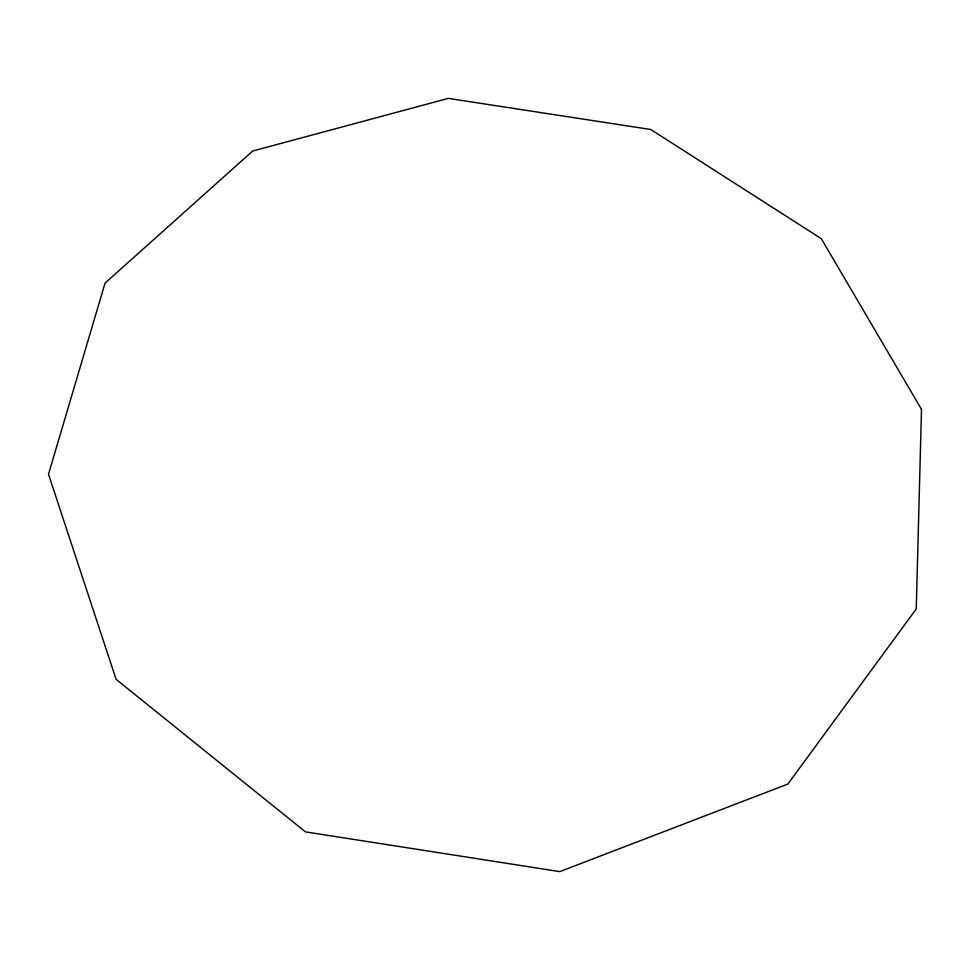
<?xml version="1.0" encoding="UTF-8"?>
<svg xmlns="http://www.w3.org/2000/svg" width="970" height="970" viewBox="0 0 970 970"><rect width="100%" height="100%" fill="white"/><g stroke="black" fill="none" stroke-linecap="round" stroke-linejoin="round"><path stroke-width="1.45" d="M921.5 409.364L916.25 608.942L787.87 784.051L559.787 871.618L305.453 831.872L116.097 679.327L48.5 474.221L105.039 283.143L252.685 151.029L448.346 98.382L650.785 129.507L821.275 238.644L921.5 409.364"/></g></svg>
